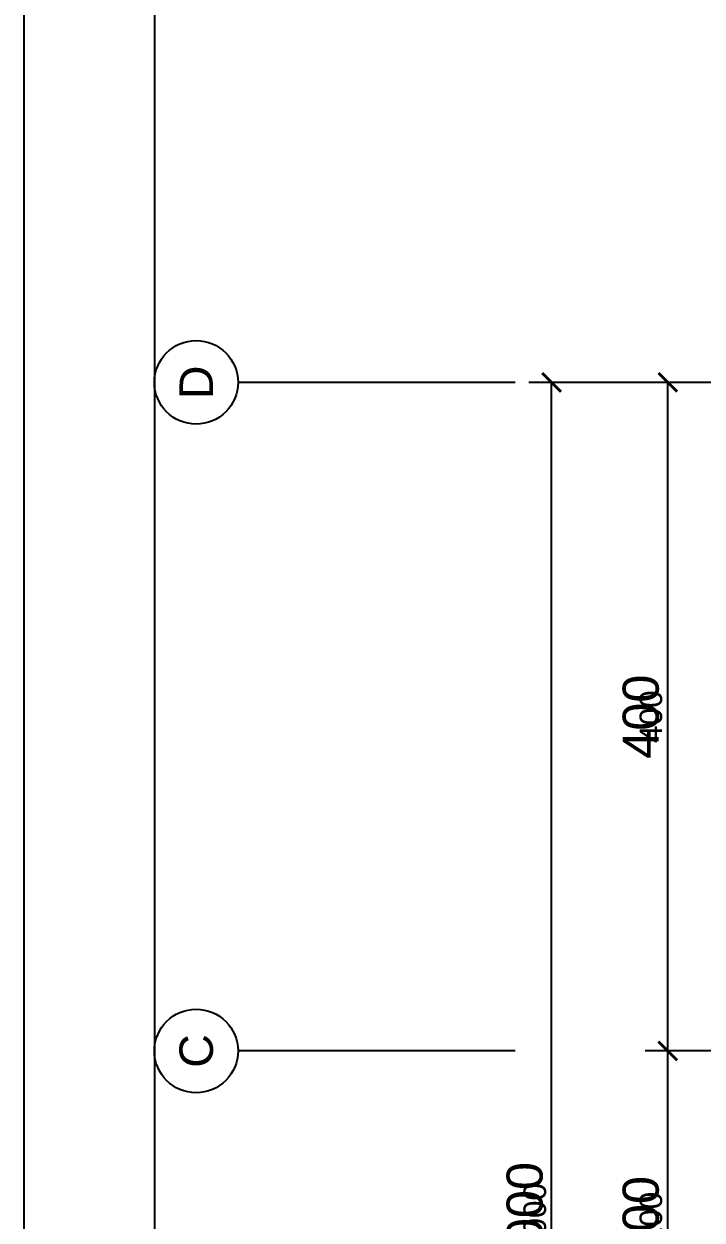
# Model space of a CAD drawing. Header units: millimetres. Extents: x -26398 to 135532, y -376633 to 43268.
# Drawn here: x 35438 to 35844, y -147135 to -146420 of the extents above; entities that cross this region are included whole.
import ezdxf
from ezdxf.enums import TextEntityAlignment as Align

# ---------------------------------------------------------------- set-up
doc = ezdxf.new("R2010")
doc.units = ezdxf.units.MM
for name, color, linetype in [('0 @ 5', 7, 'Continuous'), ('0 @ 8', 7, 'Continuous'), ('TƯỜNG', 52, 'Continuous'), ('TƯỜNG @ 5', 52, 'Continuous'), ('TƯỜNG @ 8', 52, 'Continuous')]:
    doc.layers.add(name, color=color, linetype=linetype)
doc.styles.get("Standard").update_dxf_attribs({"font": 'arial.ttf'})
doc.dimstyles.new('SCALE dimmatbang', dxfattribs={"dimscale": 70, "dimtxt": 2.7, "dimasz": 1.4, "dimexe": 1.7, "dimexo": 0.7, "dimtad": 1, "dimtoh": 1, "dimdec": 1, "dimtxsty": 'Standard', "dimblk": 'ARCHTICK', "dimcen": 2.5, "dimclrd": 1, "dimclre": 256, "dimadec": 0, "dimazin": 0, "dimtfac": 1, "dimtdec": 1, "dimtmove": 0, "dimatfit": 3, "dimfxl": 1, "dimarcsym": 0})

# ---------------------------------------------------------------- blocks, each defined once
blk = doc.blocks.new('khung ten a2')
blk.add_lwpolyline([(-1000, 1000), (-1000, 41000), (-58400, 41000), (-58400, 1000)], close=True)
at = {"layer": 'DEFPOINTS', "color": 252}
blk.add_lwpolyline([(0, 0), (0, 42000), (-59400, 42000), (-59400, 0)], close=True, dxfattribs=at)
blk = doc.blocks.new('_ArchTick')
at = {"color": 0, "linetype": 'ByBlock', "const_width": 0.15}
blk.add_lwpolyline([(-0.5, -0.5), (0.5, 0.5)], dxfattribs=at)
blk = doc.blocks.new('*D6371')
at = {"lineweight": -2, "transparency": 16777216}
for p, q in [((35906.18, -147034.16), (35809.71, -147034.16)), ((35906.18, -147234.16), (35809.71, -147234.16))]:
    blk.add_line(p, q, dxfattribs=at)
at = {"color": 1, "lineweight": -2, "transparency": 16777216}
blk.add_line((35823.31, -147234.16), (35823.31, -147034.16), dxfattribs=at)
at = {"layer": 'DEFPOINTS', "color": 0, "transparency": 16777216}
for p in [(35823.31, -147034.16), (35911.78, -147034.16), (35911.78, -147234.16)]:
    blk.add_point(p, dxfattribs=at)
at = {"color": 1, "lineweight": -2, "transparency": 16777216, "xscale": 11.2, "yscale": 11.2, "zscale": 11.2}
for p, rotation in [((35823.31, -147034.16), 90), ((35823.31, -147234.16), 270)]:
    blk.add_blockref('_ArchTick', p, dxfattribs=dict(at, rotation=rotation))
at = {"color": 0, "transparency": 16777216, "insert": (35807.28, -147134.16), "char_height": 21.6, "attachment_point": 5, "rotation": 90}
blk.add_mtext('200', dxfattribs=at)
blk = doc.blocks.new('*D6372')
at = {"lineweight": -2, "transparency": 16777216}
for p, q in [((35908.28, -147034.16), (35814.81, -147034.16)), ((35908.28, -147234.16), (35814.81, -147234.16))]:
    blk.add_line(p, q, dxfattribs=at)
at = {"color": 1, "lineweight": -2, "transparency": 16777216}
blk.add_line((35823.31, -147234.16), (35823.31, -147034.16), dxfattribs=at)
at = {"layer": 'DEFPOINTS', "color": 0, "transparency": 16777216}
for p in [(35823.31, -147034.16), (35911.78, -147034.16), (35911.78, -147234.16)]:
    blk.add_point(p, dxfattribs=at)
at = {"color": 1, "lineweight": -2, "transparency": 16777216, "xscale": 7, "yscale": 7, "zscale": 7}
for p, rotation in [((35823.31, -147034.16), 90), ((35823.31, -147234.16), 270)]:
    blk.add_blockref('_ArchTick', p, dxfattribs=dict(at, rotation=rotation))
at = {"color": 0, "transparency": 16777216, "insert": (35813.29, -147134.16), "char_height": 13.5, "attachment_point": 5, "rotation": 90}
blk.add_mtext('200', dxfattribs=at)
blk = doc.blocks.new('*D6374')
at = {"lineweight": -2, "transparency": 16777216}
for p, q in [((35906.18, -146634.16), (35809.71, -146634.16)), ((35906.18, -147034.16), (35809.71, -147034.16))]:
    blk.add_line(p, q, dxfattribs=at)
at = {"color": 1, "lineweight": -2, "transparency": 16777216}
blk.add_line((35823.31, -147034.16), (35823.31, -146634.16), dxfattribs=at)
at = {"layer": 'DEFPOINTS', "color": 0, "transparency": 16777216}
for p in [(35823.31, -146634.16), (35911.78, -146634.16), (35911.78, -147034.16)]:
    blk.add_point(p, dxfattribs=at)
at = {"color": 1, "lineweight": -2, "transparency": 16777216, "xscale": 11.2, "yscale": 11.2, "zscale": 11.2}
for p, rotation in [((35823.31, -146634.16), 90), ((35823.31, -147034.16), 270)]:
    blk.add_blockref('_ArchTick', p, dxfattribs=dict(at, rotation=rotation))
at = {"color": 0, "transparency": 16777216, "insert": (35807.28, -146834.16), "char_height": 21.6, "attachment_point": 5, "rotation": 90}
blk.add_mtext('400', dxfattribs=at)
blk = doc.blocks.new('*D6375')
at = {"lineweight": -2, "transparency": 16777216}
for p, q in [((35908.28, -146634.16), (35814.81, -146634.16)), ((35908.28, -147034.16), (35814.81, -147034.16))]:
    blk.add_line(p, q, dxfattribs=at)
at = {"color": 1, "lineweight": -2, "transparency": 16777216}
blk.add_line((35823.31, -147034.16), (35823.31, -146634.16), dxfattribs=at)
at = {"layer": 'DEFPOINTS', "color": 0, "transparency": 16777216}
for p in [(35823.31, -146634.16), (35911.78, -146634.16), (35911.78, -147034.16)]:
    blk.add_point(p, dxfattribs=at)
at = {"color": 1, "lineweight": -2, "transparency": 16777216, "xscale": 7, "yscale": 7, "zscale": 7}
for p, rotation in [((35823.31, -146634.16), 90), ((35823.31, -147034.16), 270)]:
    blk.add_blockref('_ArchTick', p, dxfattribs=dict(at, rotation=rotation))
at = {"color": 0, "transparency": 16777216, "insert": (35813.29, -146834.16), "char_height": 13.5, "attachment_point": 5, "rotation": 90}
blk.add_mtext('400', dxfattribs=at)
blk = doc.blocks.new('*D6416')
at = {"layer": 'DEFPOINTS', "color": 0, "transparency": 16777216}
for p in [(35753.89, -146634.16), (35823.31, -146634.16), (35823.31, -147634.16)]:
    blk.add_point(p, dxfattribs=at)
at = {"layer": 'TƯỜNG', "lineweight": -2, "transparency": 16777216}
for p, q in [((35817.71, -146634.16), (35740.29, -146634.16)), ((35817.71, -147634.16), (35740.29, -147634.16))]:
    blk.add_line(p, q, dxfattribs=at)
at = {"layer": 'TƯỜNG', "color": 1, "lineweight": -2, "transparency": 16777216}
blk.add_line((35753.89, -147634.16), (35753.89, -146634.16), dxfattribs=at)
at = {"layer": 'TƯỜNG', "color": 1, "lineweight": -2, "transparency": 16777216, "xscale": 11.2, "yscale": 11.2, "zscale": 11.2}
for p, rotation in [((35753.89, -146634.16), 90), ((35753.89, -147634.16), 270)]:
    blk.add_blockref('_ArchTick', p, dxfattribs=dict(at, rotation=rotation))
at = {"layer": 'TƯỜNG', "color": 0, "transparency": 16777216, "insert": (35737.86, -147134.16), "char_height": 21.6, "attachment_point": 5, "rotation": 90}
blk.add_mtext('1000', dxfattribs=at)
blk = doc.blocks.new('*D6417')
at = {"layer": 'DEFPOINTS', "color": 0, "transparency": 16777216}
for p in [(35753.89, -146634.16), (35823.31, -146634.16), (35823.31, -147634.16)]:
    blk.add_point(p, dxfattribs=at)
at = {"layer": 'TƯỜNG', "lineweight": -2, "transparency": 16777216}
for p, q in [((35819.81, -146634.16), (35745.39, -146634.16)), ((35819.81, -147634.16), (35745.39, -147634.16))]:
    blk.add_line(p, q, dxfattribs=at)
at = {"layer": 'TƯỜNG', "color": 1, "lineweight": -2, "transparency": 16777216}
blk.add_line((35753.89, -147634.16), (35753.89, -146634.16), dxfattribs=at)
at = {"layer": 'TƯỜNG', "color": 1, "lineweight": -2, "transparency": 16777216, "xscale": 7, "yscale": 7, "zscale": 7}
for p, rotation in [((35753.89, -146634.16), 90), ((35753.89, -147634.16), 270)]:
    blk.add_blockref('_ArchTick', p, dxfattribs=dict(at, rotation=rotation))
at = {"layer": 'TƯỜNG', "color": 0, "transparency": 16777216, "insert": (35743.87, -147134.16), "char_height": 13.5, "attachment_point": 5, "rotation": 90}
blk.add_mtext('1000', dxfattribs=at)
blk = doc.blocks.new('*U8976')
at = {"layer": '0 @ 5'}
dim = blk.add_linear_dim(base=(35823.31, -147034.16), p1=(35911.78, -147234.16), p2=(35911.78, -147034.16), angle=90, dimstyle='SCALE dimmatbang', override={"dimscale": 5, "dimtix": 0, "dimtofl": 1, "dimtmove": 0, "dimatfit": 3}, dxfattribs=at)
dim.commit()
dim.dimension.update_dxf_attribs({"geometry": '*D6372', "text_midpoint": (35823.31, -147134.16), "dimtype": 128})
at = {"layer": '0 @ 8'}
dim = blk.add_linear_dim(base=(35823.31, -147034.16), p1=(35911.78, -147234.16), p2=(35911.78, -147034.16), angle=90, dimstyle='SCALE dimmatbang', override={"dimscale": 8, "dimtix": 0, "dimtofl": 1, "dimtmove": 0, "dimatfit": 3}, dxfattribs=at)
dim.commit()
dim.dimension.update_dxf_attribs({"geometry": '*D6371', "text_midpoint": (35823.31, -147134.16), "dimtype": 128})
blk = doc.blocks.new('*U8977')
at = {"layer": '0 @ 5'}
dim = blk.add_linear_dim(base=(35823.31, -146634.16), p1=(35911.78, -147034.16), p2=(35911.78, -146634.16), angle=90, dimstyle='SCALE dimmatbang', override={"dimscale": 5, "dimtix": 0, "dimtofl": 1, "dimtmove": 0, "dimatfit": 3}, dxfattribs=at)
dim.commit()
dim.dimension.update_dxf_attribs({"geometry": '*D6375', "text_midpoint": (35823.31, -146834.16), "dimtype": 128})
at = {"layer": '0 @ 8'}
dim = blk.add_linear_dim(base=(35823.31, -146634.16), p1=(35911.78, -147034.16), p2=(35911.78, -146634.16), angle=90, dimstyle='SCALE dimmatbang', override={"dimscale": 8, "dimtix": 0, "dimtofl": 1, "dimtmove": 0, "dimatfit": 3}, dxfattribs=at)
dim.commit()
dim.dimension.update_dxf_attribs({"geometry": '*D6374', "text_midpoint": (35823.31, -146834.16), "dimtype": 128})
blk = doc.blocks.new('*U8991')
at = {"layer": 'TƯỜNG @ 5'}
dim = blk.add_linear_dim(base=(35753.89, -146634.16), p1=(35823.31, -147634.16), p2=(35823.31, -146634.16), angle=90, dimstyle='SCALE dimmatbang', override={"dimscale": 5, "dimtix": 0, "dimtofl": 1, "dimtmove": 0, "dimatfit": 3}, dxfattribs=at)
dim.commit()
dim.dimension.update_dxf_attribs({"geometry": '*D6417', "text_midpoint": (35743.87, -147134.16)})
at = {"layer": 'TƯỜNG @ 8'}
dim = blk.add_linear_dim(base=(35753.89, -146634.16), p1=(35823.31, -147634.16), p2=(35823.31, -146634.16), angle=90, dimstyle='SCALE dimmatbang', override={"dimscale": 8, "dimtix": 0, "dimtofl": 1, "dimtmove": 0, "dimatfit": 3}, dxfattribs=at)
dim.commit()
dim.dimension.update_dxf_attribs({"geometry": '*D6416', "text_midpoint": (35737.86, -147134.16)})

msp = doc.modelspace()

# ---------------------------------------------------------------- linework, layer by layer
for p, q in [((35732.02, -146634.16), (35566.35, -146634.16)), ((35732.02, -147034.16), (35566.35, -147034.16))]:
    msp.add_line(p, q)
for centre in [(35541.35, -146634.16), (35541.35, -147034.16)]:
    msp.add_circle(centre, 25)

# ---------------------------------------------------------------- block references
at = {"xscale": 0.07799562488809286, "yscale": 0.07799562488809286, "zscale": 0.07799562488809286}
msp.add_blockref('khung ten a2', (40071.3, -148905.84), dxfattribs=at)
for name in ['*U8977', '*U8976']:
    msp.add_blockref(name, (0, 0))
at = {"layer": 'TƯỜNG'}
msp.add_blockref('*U8991', (0, 0), dxfattribs=at)

# ---------------------------------------------------------------- texts
for s, p in [('D', (35541.35, -146634.16)), ('C', (35541.35, -147034.16))]:
    msp.add_text(s, height=20, rotation=90, dxfattribs=at).set_placement(p, align=Align.MIDDLE_CENTER)

doc.saveas('drawing.dxf')
